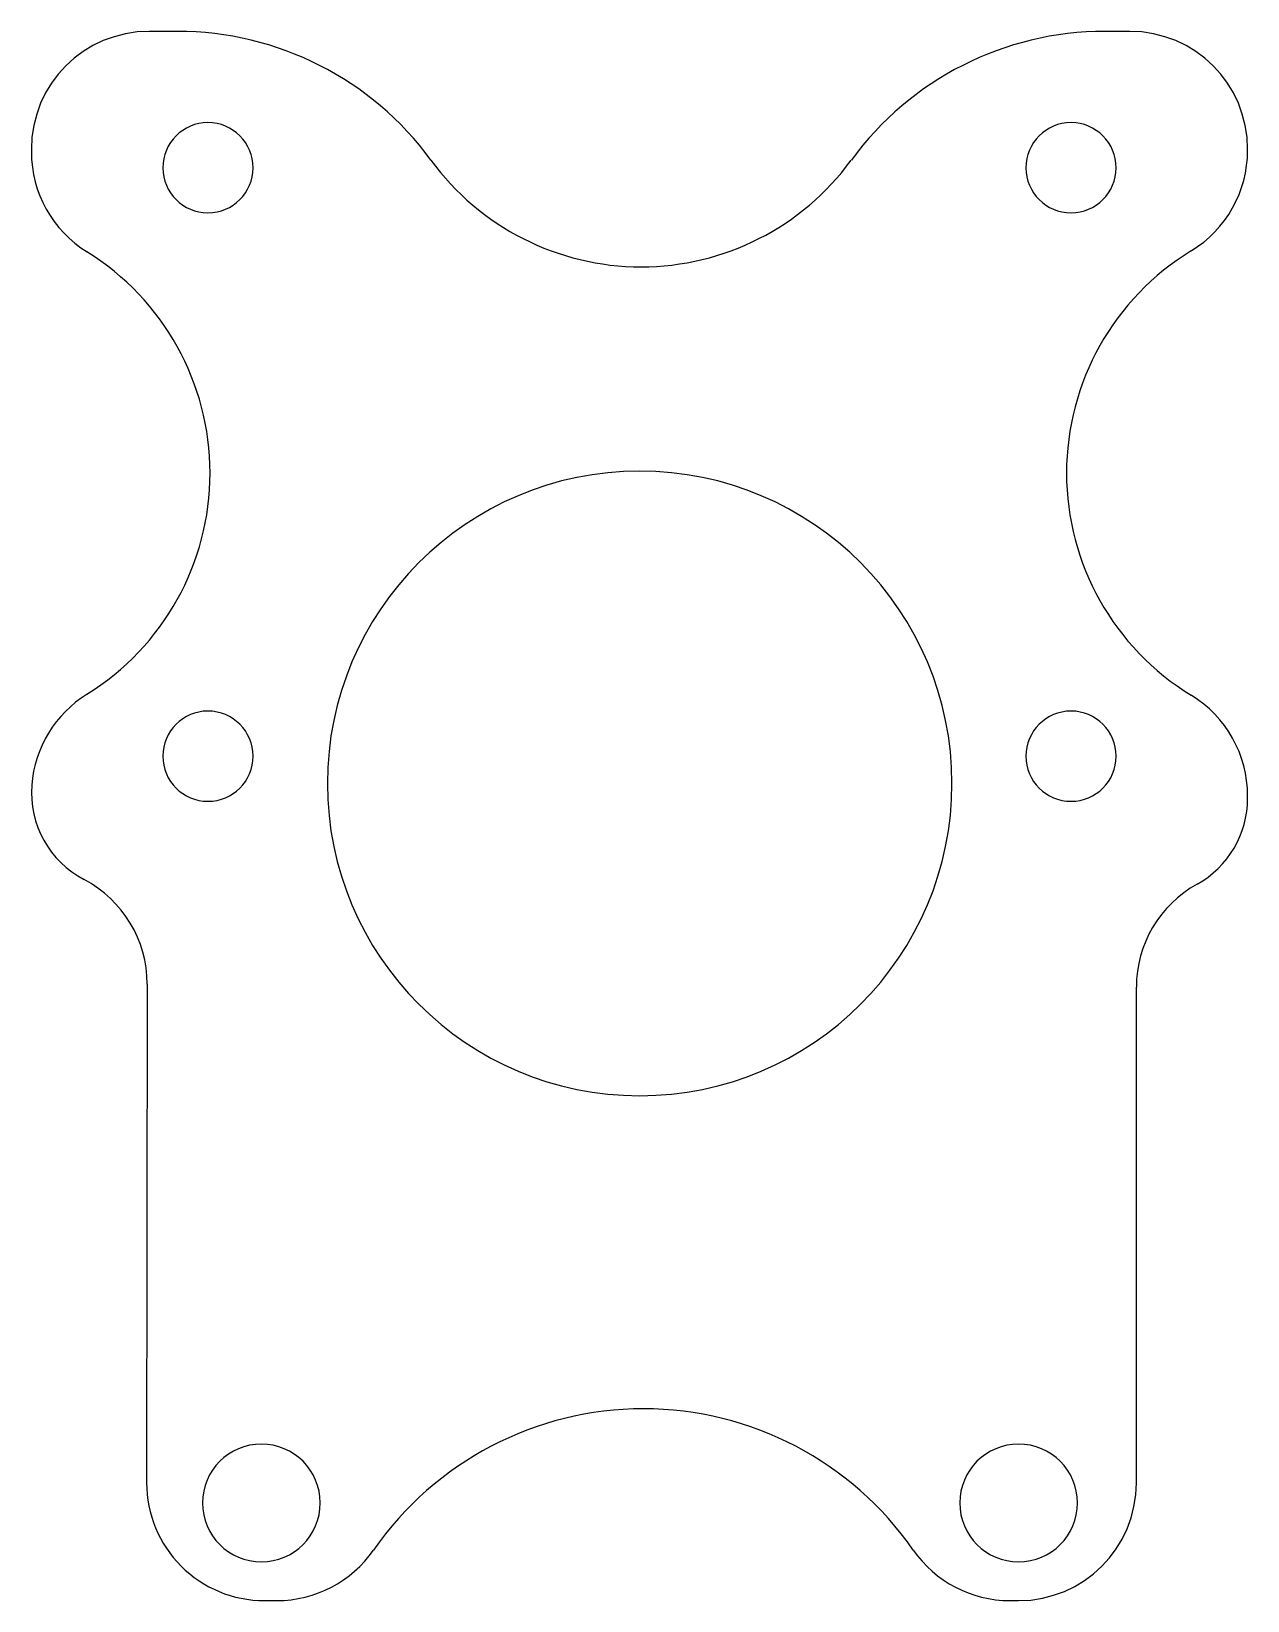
# Model space of a CAD drawing. Header units: millimetres. Extents: x -3 to 28, y 0 to 40.
import ezdxf

# ---------------------------------------------------------------- set-up
doc = ezdxf.new("R2010")
doc.units = ezdxf.units.MM
for name, color, linetype in [('Wire', 7, 'CONTINUOUS'), ('Wire001', 7, 'CONTINUOUS'), ('Wire002', 7, 'CONTINUOUS'), ('Wire003', 7, 'CONTINUOUS'), ('Wire004', 7, 'CONTINUOUS'), ('Wire005', 7, 'CONTINUOUS'), ('Wire006', 7, 'CONTINUOUS'), ('Wire007', 7, 'CONTINUOUS')]:
    doc.layers.add(name, color=color, linetype=linetype)

msp = doc.modelspace()

# ---------------------------------------------------------------- linework, layer by layer
at = {"layer": 'Wire'}
for start, end in [(90, -90), (-90, 90)]:
    msp.add_arc((22.163, 2.49), 1.5, start, end, dxfattribs=at)
at = {"layer": 'Wire001'}
for start, end in [(90, -90), (-90, 90)]:
    msp.add_arc((2.863, 2.49), 1.5, start, end, dxfattribs=at)
at = {"layer": 'Wire002'}
for start, end in [(90, -90), (-90, 90)]:
    msp.add_arc((12.505, 20.83), 7.96, start, end, dxfattribs=at)
at = {"layer": 'Wire003'}
for p, q in [((0.723, 40), (0, 40)), ((25, 40), (24.36, 40)), ((-3, 37), (-3, 36.928)), ((28, 36.967), (28, 37)), ((28, 20.449), (28, 20.516)), ((-0.047, 15.717), (-0.062, 3.003)), ((25.164, 3), (25.164, 15.637)), ((2.938, 0), (3.258, 0)), ((21.942, 0), (22.164, 0))]:
    msp.add_line(p, q, dxfattribs=at)
for centre, radius, start, end in [((0, 37), 3, 90, 180), ((0.723, 32), 8, 36.151, 90), ((24.36, 32), 8, 90, 143.849), ((25, 37), 3, 0, 90), ((0, 36.928), 3, 180, -121.835), ((25, 36.967), 3, -58.6058, 0), ((12.541, 40.634), 6.636, -143.849, -90), ((12.541, 40.634), 6.636, -90, -36.151), ((30.02, 28.742), 6.636, 121.3942, -121.3942), ((-5.083, 28.742), 6.636, -58.165, 58.165), ((0, 20.555), 3, 121.835, 175.5348), ((25, 20.516), 3, 0, 58.6058), ((-0.498, 20.594), 2.5, 175.5348, -117.6059), ((25.5, 20.449), 2.5, -61.0335, 0), ((-3.047, 15.72), 3, -0.0658, 62.3941), ((28.164, 15.637), 3, 118.9665, 180), ((12.6, -3.481), 8.37, 34.7496, 145.2504), ((2.938, 3), 3, 179.9342, -90), ((22.164, 3), 3, -90, 0), ((3.258, 3), 3, -90, -34.7496), ((21.942, 3), 3, -145.2504, -90)]:
    msp.add_arc(centre, radius, start, end, dxfattribs=at)
at = {"layer": 'Wire004'}
for start, end in [(90, -90), (-90, 90)]:
    msp.add_arc((1.5, 36.524), 1.15, start, end, dxfattribs=at)
at = {"layer": 'Wire005'}
for start, end in [(90, -90), (-90, 90)]:
    msp.add_arc((1.5, 21.524), 1.15, start, end, dxfattribs=at)
at = {"layer": 'Wire006'}
for start, end in [(90, -90), (-90, 90)]:
    msp.add_arc((23.5, 21.524), 1.15, start, end, dxfattribs=at)
at = {"layer": 'Wire007'}
for start, end in [(90, -90), (-90, 90)]:
    msp.add_arc((23.5, 36.524), 1.15, start, end, dxfattribs=at)

doc.saveas('drawing.dxf')
